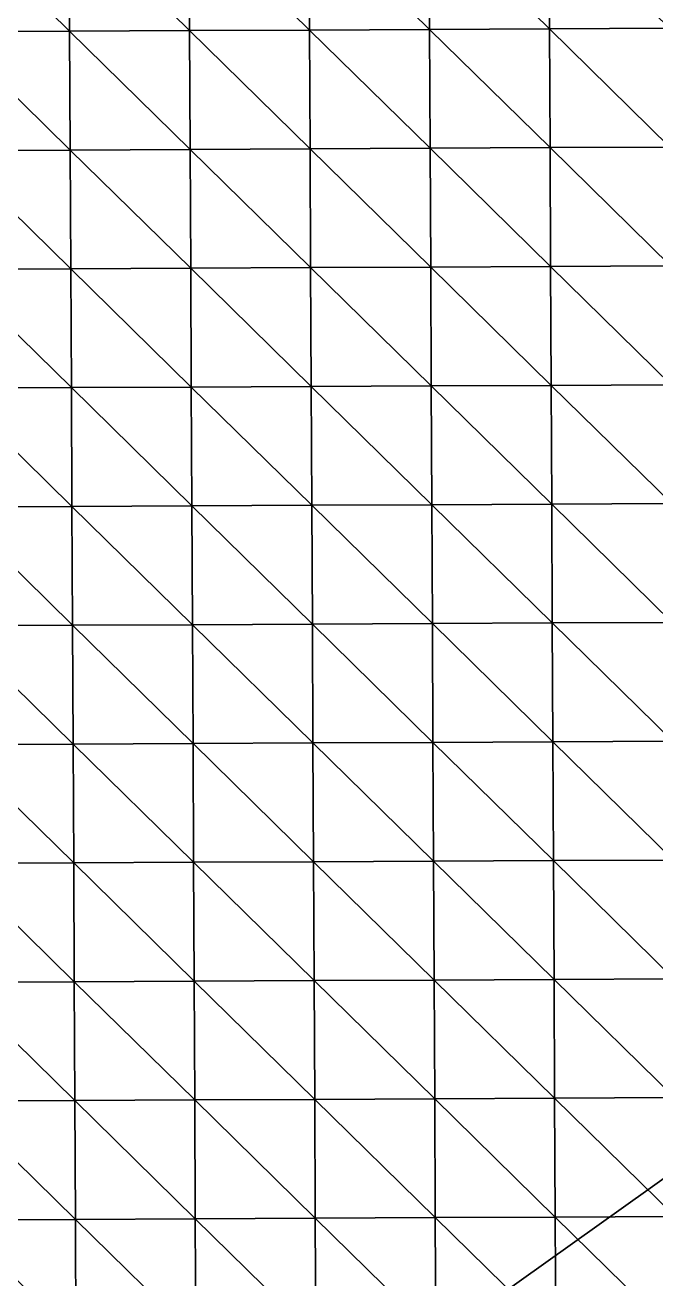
# Model space of a CAD drawing. Extents: x -372 to 678, y -263 to 741.
# Drawn here: x -237.1 to -171, y -131.7 to -0.5 of the extents above; entities that cross this region are included whole.
import ezdxf

# ---------------------------------------------------------------- set-up
doc = ezdxf.new("R2010")
doc.units = 0
doc.header["$LTSCALE"] = 0.0254
doc.layers.get('0').update_dxf_attribs({"linetype": 'CONTINUOUS'})
doc.layers.add('LOCATION_SNAPSHOT', color=144, linetype='CONTINUOUS')
doc.layers.add('LOCATION_TERRAIN', color=36, linetype='CONTINUOUS')

# ---------------------------------------------------------------- blocks, each defined once
blk = doc.blocks.new('LOCATION_SNAPSHOT')
at = {"color": 8}
mesh = blk.add_polyface(dxfattribs=at)
corners = [(-369.31, -262.94), (369.31, 262.95), (-371.82, 259.38), (371.82, -259.38)]
mesh.append_faces([[corners[k] for k in face] for face in [(0, 1, 2), (1, 0, 3)]], dxfattribs={"vtx0": -1, "color": 8})
blk = doc.blocks.new('LOCATION_TERRAIN')
at = {"color": 8}
mesh = blk.add_polyface(dxfattribs=at)
corners = [(-232.39, -1.12, -8.4), (-232.45, 11.32, -8.24), (-245.01, 11.26, -8.13)]
mesh.append_faces([[corners[k] for k in face] for face in [(0, 1, 2)]], dxfattribs={"color": 8})
mesh = blk.add_polyface(dxfattribs=at)
corners = [(-232.39, -1.12, -8.4), (-245.01, 11.26, -8.13), (-244.95, -1.18, -8.61)]
mesh.append_faces([[corners[k] for k in face] for face in [(0, 1, 2)]], dxfattribs={"color": 8})
mesh = blk.add_polyface(dxfattribs=at)
corners = [(-219.83, -1.06, -8.2), (-219.89, 11.38, -8.36), (-232.45, 11.32, -8.24)]
mesh.append_faces([[corners[k] for k in face] for face in [(0, 1, 2)]], dxfattribs={"color": 8})
mesh = blk.add_polyface(dxfattribs=at)
corners = [(-219.83, -1.06, -8.2), (-232.45, 11.32, -8.24), (-232.39, -1.12, -8.4)]
mesh.append_faces([[corners[k] for k in face] for face in [(0, 1, 2)]], dxfattribs={"color": 8})
mesh = blk.add_polyface(dxfattribs=at)
corners = [(-207.26, -1, -8.26), (-207.32, 11.44, -8.59), (-219.89, 11.38, -8.36)]
mesh.append_faces([[corners[k] for k in face] for face in [(0, 1, 2)]], dxfattribs={"color": 8})
mesh = blk.add_polyface(dxfattribs=at)
corners = [(-207.26, -1, -8.26), (-219.89, 11.38, -8.36), (-219.83, -1.06, -8.2)]
mesh.append_faces([[corners[k] for k in face] for face in [(0, 1, 2)]], dxfattribs={"color": 8})
mesh = blk.add_polyface(dxfattribs=at)
corners = [(-194.7, -0.94, -8.59), (-194.76, 11.5, -8.92), (-207.32, 11.44, -8.59)]
mesh.append_faces([[corners[k] for k in face] for face in [(0, 1, 2)]], dxfattribs={"color": 8})
mesh = blk.add_polyface(dxfattribs=at)
corners = [(-194.7, -0.94, -8.59), (-207.32, 11.44, -8.59), (-207.26, -1, -8.26)]
mesh.append_faces([[corners[k] for k in face] for face in [(0, 1, 2)]], dxfattribs={"color": 8})
mesh = blk.add_polyface(dxfattribs=at)
corners = [(-182.14, -0.88, -8.92), (-182.2, 11.56, -9.25), (-194.76, 11.5, -8.92)]
mesh.append_faces([[corners[k] for k in face] for face in [(0, 1, 2)]], dxfattribs={"color": 8})
mesh = blk.add_polyface(dxfattribs=at)
corners = [(-182.14, -0.88, -8.92), (-194.76, 11.5, -8.92), (-194.7, -0.94, -8.59)]
mesh.append_faces([[corners[k] for k in face] for face in [(0, 1, 2)]], dxfattribs={"color": 8})
mesh = blk.add_polyface(dxfattribs=at)
corners = [(-169.58, -0.82, -9.07), (-169.64, 11.62, -9.35), (-182.2, 11.56, -9.25)]
mesh.append_faces([[corners[k] for k in face] for face in [(0, 1, 2)]], dxfattribs={"color": 8})
mesh = blk.add_polyface(dxfattribs=at)
corners = [(-169.58, -0.82, -9.07), (-182.2, 11.56, -9.25), (-182.14, -0.88, -8.92)]
mesh.append_faces([[corners[k] for k in face] for face in [(0, 1, 2)]], dxfattribs={"color": 8})
mesh = blk.add_polyface(dxfattribs=at)
corners = [(-232.33, -13.56, -8.57), (-232.39, -1.12, -8.4), (-244.95, -1.18, -8.61)]
mesh.append_faces([[corners[k] for k in face] for face in [(0, 1, 2)]], dxfattribs={"color": 8})
mesh = blk.add_polyface(dxfattribs=at)
corners = [(-232.33, -13.56, -8.57), (-244.95, -1.18, -8.61), (-244.89, -13.62, -8.96)]
mesh.append_faces([[corners[k] for k in face] for face in [(0, 1, 2)]], dxfattribs={"color": 8})
mesh = blk.add_polyface(dxfattribs=at)
corners = [(-219.77, -13.5, -8.17), (-219.83, -1.06, -8.2), (-232.39, -1.12, -8.4)]
mesh.append_faces([[corners[k] for k in face] for face in [(0, 1, 2)]], dxfattribs={"color": 8})
mesh = blk.add_polyface(dxfattribs=at)
corners = [(-219.77, -13.5, -8.17), (-232.39, -1.12, -8.4), (-232.33, -13.56, -8.57)]
mesh.append_faces([[corners[k] for k in face] for face in [(0, 1, 2)]], dxfattribs={"color": 8})
mesh = blk.add_polyface(dxfattribs=at)
corners = [(-207.21, -13.43, -8.1), (-207.26, -1, -8.26), (-219.83, -1.06, -8.2)]
mesh.append_faces([[corners[k] for k in face] for face in [(0, 1, 2)]], dxfattribs={"color": 8})
mesh = blk.add_polyface(dxfattribs=at)
corners = [(-207.21, -13.43, -8.1), (-219.83, -1.06, -8.2), (-219.77, -13.5, -8.17)]
mesh.append_faces([[corners[k] for k in face] for face in [(0, 1, 2)]], dxfattribs={"color": 8})
mesh = blk.add_polyface(dxfattribs=at)
corners = [(-194.64, -13.37, -8.36), (-194.7, -0.94, -8.59), (-207.26, -1, -8.26)]
mesh.append_faces([[corners[k] for k in face] for face in [(0, 1, 2)]], dxfattribs={"color": 8})
mesh = blk.add_polyface(dxfattribs=at)
corners = [(-194.64, -13.37, -8.36), (-207.26, -1, -8.26), (-207.21, -13.43, -8.1)]
mesh.append_faces([[corners[k] for k in face] for face in [(0, 1, 2)]], dxfattribs={"color": 8})
mesh = blk.add_polyface(dxfattribs=at)
corners = [(-182.08, -13.31, -8.63), (-182.14, -0.88, -8.92), (-194.7, -0.94, -8.59)]
mesh.append_faces([[corners[k] for k in face] for face in [(0, 1, 2)]], dxfattribs={"color": 8})
mesh = blk.add_polyface(dxfattribs=at)
corners = [(-182.08, -13.31, -8.63), (-194.7, -0.94, -8.59), (-194.64, -13.37, -8.36)]
mesh.append_faces([[corners[k] for k in face] for face in [(0, 1, 2)]], dxfattribs={"color": 8})
mesh = blk.add_polyface(dxfattribs=at)
corners = [(-169.52, -13.25, -8.77), (-169.58, -0.82, -9.07), (-182.14, -0.88, -8.92)]
mesh.append_faces([[corners[k] for k in face] for face in [(0, 1, 2)]], dxfattribs={"color": 8})
mesh = blk.add_polyface(dxfattribs=at)
corners = [(-169.52, -13.25, -8.77), (-182.14, -0.88, -8.92), (-182.08, -13.31, -8.63)]
mesh.append_faces([[corners[k] for k in face] for face in [(0, 1, 2)]], dxfattribs={"color": 8})
mesh = blk.add_polyface(dxfattribs=at)
corners = [(-232.27, -25.99, -8.73), (-232.33, -13.56, -8.57), (-244.89, -13.62, -8.96)]
mesh.append_faces([[corners[k] for k in face] for face in [(0, 1, 2)]], dxfattribs={"color": 8})
mesh = blk.add_polyface(dxfattribs=at)
corners = [(-232.27, -25.99, -8.73), (-244.89, -13.62, -8.96), (-244.83, -26.05, -9.23)]
mesh.append_faces([[corners[k] for k in face] for face in [(0, 1, 2)]], dxfattribs={"color": 8})
mesh = blk.add_polyface(dxfattribs=at)
corners = [(-219.71, -25.93, -8.22), (-219.77, -13.5, -8.17), (-232.33, -13.56, -8.57)]
mesh.append_faces([[corners[k] for k in face] for face in [(0, 1, 2)]], dxfattribs={"color": 8})
mesh = blk.add_polyface(dxfattribs=at)
corners = [(-219.71, -25.93, -8.22), (-232.33, -13.56, -8.57), (-232.27, -25.99, -8.73)]
mesh.append_faces([[corners[k] for k in face] for face in [(0, 1, 2)]], dxfattribs={"color": 8})
mesh = blk.add_polyface(dxfattribs=at)
corners = [(-207.15, -25.87, -8.05), (-207.21, -13.43, -8.1), (-219.77, -13.5, -8.17)]
mesh.append_faces([[corners[k] for k in face] for face in [(0, 1, 2)]], dxfattribs={"color": 8})
mesh = blk.add_polyface(dxfattribs=at)
corners = [(-207.15, -25.87, -8.05), (-219.77, -13.5, -8.17), (-219.71, -25.93, -8.22)]
mesh.append_faces([[corners[k] for k in face] for face in [(0, 1, 2)]], dxfattribs={"color": 8})
mesh = blk.add_polyface(dxfattribs=at)
corners = [(-194.58, -25.81, -8.2), (-194.64, -13.37, -8.36), (-207.21, -13.43, -8.1)]
mesh.append_faces([[corners[k] for k in face] for face in [(0, 1, 2)]], dxfattribs={"color": 8})
mesh = blk.add_polyface(dxfattribs=at)
corners = [(-194.58, -25.81, -8.2), (-207.21, -13.43, -8.1), (-207.15, -25.87, -8.05)]
mesh.append_faces([[corners[k] for k in face] for face in [(0, 1, 2)]], dxfattribs={"color": 8})
mesh = blk.add_polyface(dxfattribs=at)
corners = [(-182.02, -25.75, -8.35), (-182.08, -13.31, -8.63), (-194.64, -13.37, -8.36)]
mesh.append_faces([[corners[k] for k in face] for face in [(0, 1, 2)]], dxfattribs={"color": 8})
mesh = blk.add_polyface(dxfattribs=at)
corners = [(-182.02, -25.75, -8.35), (-194.64, -13.37, -8.36), (-194.58, -25.81, -8.2)]
mesh.append_faces([[corners[k] for k in face] for face in [(0, 1, 2)]], dxfattribs={"color": 8})
mesh = blk.add_polyface(dxfattribs=at)
corners = [(-169.46, -25.69, -8.44), (-169.52, -13.25, -8.77), (-182.08, -13.31, -8.63)]
mesh.append_faces([[corners[k] for k in face] for face in [(0, 1, 2)]], dxfattribs={"color": 8})
mesh = blk.add_polyface(dxfattribs=at)
corners = [(-169.46, -25.69, -8.44), (-182.08, -13.31, -8.63), (-182.02, -25.75, -8.35)]
mesh.append_faces([[corners[k] for k in face] for face in [(0, 1, 2)]], dxfattribs={"color": 8})
mesh = blk.add_polyface(dxfattribs=at)
corners = [(-232.21, -38.43, -8.89), (-232.27, -25.99, -8.73), (-244.83, -26.05, -9.23)]
mesh.append_faces([[corners[k] for k in face] for face in [(0, 1, 2)]], dxfattribs={"color": 8})
mesh = blk.add_polyface(dxfattribs=at)
corners = [(-232.21, -38.43, -8.89), (-244.83, -26.05, -9.23), (-244.77, -38.49, -9.51)]
mesh.append_faces([[corners[k] for k in face] for face in [(0, 1, 2)]], dxfattribs={"color": 8})
mesh = blk.add_polyface(dxfattribs=at)
corners = [(-219.65, -38.37, -8.28), (-219.71, -25.93, -8.22), (-232.27, -25.99, -8.73)]
mesh.append_faces([[corners[k] for k in face] for face in [(0, 1, 2)]], dxfattribs={"color": 8})
mesh = blk.add_polyface(dxfattribs=at)
corners = [(-219.65, -38.37, -8.28), (-232.27, -25.99, -8.73), (-232.21, -38.43, -8.89)]
mesh.append_faces([[corners[k] for k in face] for face in [(0, 1, 2)]], dxfattribs={"color": 8})
mesh = blk.add_polyface(dxfattribs=at)
corners = [(-207.09, -38.31, -7.99), (-207.15, -25.87, -8.05), (-219.71, -25.93, -8.22)]
mesh.append_faces([[corners[k] for k in face] for face in [(0, 1, 2)]], dxfattribs={"color": 8})
mesh = blk.add_polyface(dxfattribs=at)
corners = [(-207.09, -38.31, -7.99), (-219.71, -25.93, -8.22), (-219.65, -38.37, -8.28)]
mesh.append_faces([[corners[k] for k in face] for face in [(0, 1, 2)]], dxfattribs={"color": 8})
mesh = blk.add_polyface(dxfattribs=at)
corners = [(-194.52, -38.25, -8.04), (-194.58, -25.81, -8.2), (-207.15, -25.87, -8.05)]
mesh.append_faces([[corners[k] for k in face] for face in [(0, 1, 2)]], dxfattribs={"color": 8})
mesh = blk.add_polyface(dxfattribs=at)
corners = [(-194.52, -38.25, -8.04), (-207.15, -25.87, -8.05), (-207.09, -38.31, -7.99)]
mesh.append_faces([[corners[k] for k in face] for face in [(0, 1, 2)]], dxfattribs={"color": 8})
mesh = blk.add_polyface(dxfattribs=at)
corners = [(-181.96, -38.19, -8.08), (-182.02, -25.75, -8.35), (-194.58, -25.81, -8.2)]
mesh.append_faces([[corners[k] for k in face] for face in [(0, 1, 2)]], dxfattribs={"color": 8})
mesh = blk.add_polyface(dxfattribs=at)
corners = [(-181.96, -38.19, -8.08), (-194.58, -25.81, -8.2), (-194.52, -38.25, -8.04)]
mesh.append_faces([[corners[k] for k in face] for face in [(0, 1, 2)]], dxfattribs={"color": 8})
mesh = blk.add_polyface(dxfattribs=at)
corners = [(-169.4, -38.13, -8.11), (-169.46, -25.69, -8.44), (-182.02, -25.75, -8.35)]
mesh.append_faces([[corners[k] for k in face] for face in [(0, 1, 2)]], dxfattribs={"color": 8})
mesh = blk.add_polyface(dxfattribs=at)
corners = [(-169.4, -38.13, -8.11), (-182.02, -25.75, -8.35), (-181.96, -38.19, -8.08)]
mesh.append_faces([[corners[k] for k in face] for face in [(0, 1, 2)]], dxfattribs={"color": 8})
mesh = blk.add_polyface(dxfattribs=at)
corners = [(-232.15, -50.86, -8.86), (-232.21, -38.43, -8.89), (-244.77, -38.49, -9.51)]
mesh.append_faces([[corners[k] for k in face] for face in [(0, 1, 2)]], dxfattribs={"color": 8})
mesh = blk.add_polyface(dxfattribs=at)
corners = [(-232.15, -50.86, -8.86), (-244.77, -38.49, -9.51), (-244.71, -50.92, -9.59)]
mesh.append_faces([[corners[k] for k in face] for face in [(0, 1, 2)]], dxfattribs={"color": 8})
mesh = blk.add_polyface(dxfattribs=at)
corners = [(-219.59, -50.8, -8.14), (-219.65, -38.37, -8.28), (-232.21, -38.43, -8.89)]
mesh.append_faces([[corners[k] for k in face] for face in [(0, 1, 2)]], dxfattribs={"color": 8})
mesh = blk.add_polyface(dxfattribs=at)
corners = [(-219.59, -50.8, -8.14), (-232.21, -38.43, -8.89), (-232.15, -50.86, -8.86)]
mesh.append_faces([[corners[k] for k in face] for face in [(0, 1, 2)]], dxfattribs={"color": 8})
mesh = blk.add_polyface(dxfattribs=at)
corners = [(-207.03, -50.74, -7.68), (-207.09, -38.31, -7.99), (-219.65, -38.37, -8.28)]
mesh.append_faces([[corners[k] for k in face] for face in [(0, 1, 2)]], dxfattribs={"color": 8})
mesh = blk.add_polyface(dxfattribs=at)
corners = [(-207.03, -50.74, -7.68), (-219.65, -38.37, -8.28), (-219.59, -50.8, -8.14)]
mesh.append_faces([[corners[k] for k in face] for face in [(0, 1, 2)]], dxfattribs={"color": 8})
mesh = blk.add_polyface(dxfattribs=at)
corners = [(-194.46, -50.68, -7.5), (-194.52, -38.25, -8.04), (-207.09, -38.31, -7.99)]
mesh.append_faces([[corners[k] for k in face] for face in [(0, 1, 2)]], dxfattribs={"color": 8})
mesh = blk.add_polyface(dxfattribs=at)
corners = [(-194.46, -50.68, -7.5), (-207.09, -38.31, -7.99), (-207.03, -50.74, -7.68)]
mesh.append_faces([[corners[k] for k in face] for face in [(0, 1, 2)]], dxfattribs={"color": 8})
mesh = blk.add_polyface(dxfattribs=at)
corners = [(-181.9, -50.62, -7.31), (-181.96, -38.19, -8.08), (-194.52, -38.25, -8.04)]
mesh.append_faces([[corners[k] for k in face] for face in [(0, 1, 2)]], dxfattribs={"color": 8})
mesh = blk.add_polyface(dxfattribs=at)
corners = [(-181.9, -50.62, -7.31), (-194.52, -38.25, -8.04), (-194.46, -50.68, -7.5)]
mesh.append_faces([[corners[k] for k in face] for face in [(0, 1, 2)]], dxfattribs={"color": 8})
mesh = blk.add_polyface(dxfattribs=at)
corners = [(-169.34, -50.56, -7.26), (-169.4, -38.13, -8.11), (-181.96, -38.19, -8.08)]
mesh.append_faces([[corners[k] for k in face] for face in [(0, 1, 2)]], dxfattribs={"color": 8})
mesh = blk.add_polyface(dxfattribs=at)
corners = [(-169.34, -50.56, -7.26), (-181.96, -38.19, -8.08), (-181.9, -50.62, -7.31)]
mesh.append_faces([[corners[k] for k in face] for face in [(0, 1, 2)]], dxfattribs={"color": 8})
mesh = blk.add_polyface(dxfattribs=at)
corners = [(-232.09, -63.3, -8.7), (-232.15, -50.86, -8.86), (-244.71, -50.92, -9.59)]
mesh.append_faces([[corners[k] for k in face] for face in [(0, 1, 2)]], dxfattribs={"color": 8})
mesh = blk.add_polyface(dxfattribs=at)
corners = [(-232.09, -63.3, -8.7), (-244.71, -50.92, -9.59), (-244.65, -63.36, -9.53)]
mesh.append_faces([[corners[k] for k in face] for face in [(0, 1, 2)]], dxfattribs={"color": 8})
mesh = blk.add_polyface(dxfattribs=at)
corners = [(-219.53, -63.24, -7.87), (-219.59, -50.8, -8.14), (-232.15, -50.86, -8.86)]
mesh.append_faces([[corners[k] for k in face] for face in [(0, 1, 2)]], dxfattribs={"color": 8})
mesh = blk.add_polyface(dxfattribs=at)
corners = [(-219.53, -63.24, -7.87), (-232.15, -50.86, -8.86), (-232.09, -63.3, -8.7)]
mesh.append_faces([[corners[k] for k in face] for face in [(0, 1, 2)]], dxfattribs={"color": 8})
mesh = blk.add_polyface(dxfattribs=at)
corners = [(-206.97, -63.18, -7.19), (-207.03, -50.74, -7.68), (-219.59, -50.8, -8.14)]
mesh.append_faces([[corners[k] for k in face] for face in [(0, 1, 2)]], dxfattribs={"color": 8})
mesh = blk.add_polyface(dxfattribs=at)
corners = [(-206.97, -63.18, -7.19), (-219.59, -50.8, -8.14), (-219.53, -63.24, -7.87)]
mesh.append_faces([[corners[k] for k in face] for face in [(0, 1, 2)]], dxfattribs={"color": 8})
mesh = blk.add_polyface(dxfattribs=at)
corners = [(-194.4, -63.12, -6.68), (-194.46, -50.68, -7.5), (-207.03, -50.74, -7.68)]
mesh.append_faces([[corners[k] for k in face] for face in [(0, 1, 2)]], dxfattribs={"color": 8})
mesh = blk.add_polyface(dxfattribs=at)
corners = [(-194.4, -63.12, -6.68), (-207.03, -50.74, -7.68), (-206.97, -63.18, -7.19)]
mesh.append_faces([[corners[k] for k in face] for face in [(0, 1, 2)]], dxfattribs={"color": 8})
mesh = blk.add_polyface(dxfattribs=at)
corners = [(-181.84, -63.06, -6.16), (-181.9, -50.62, -7.31), (-194.46, -50.68, -7.5)]
mesh.append_faces([[corners[k] for k in face] for face in [(0, 1, 2)]], dxfattribs={"color": 8})
mesh = blk.add_polyface(dxfattribs=at)
corners = [(-181.84, -63.06, -6.16), (-194.46, -50.68, -7.5), (-194.4, -63.12, -6.68)]
mesh.append_faces([[corners[k] for k in face] for face in [(0, 1, 2)]], dxfattribs={"color": 8})
mesh = blk.add_polyface(dxfattribs=at)
corners = [(-169.28, -63, -6.05), (-169.34, -50.56, -7.26), (-181.9, -50.62, -7.31)]
mesh.append_faces([[corners[k] for k in face] for face in [(0, 1, 2)]], dxfattribs={"color": 8})
mesh = blk.add_polyface(dxfattribs=at)
corners = [(-169.28, -63, -6.05), (-181.9, -50.62, -7.31), (-181.84, -63.06, -6.16)]
mesh.append_faces([[corners[k] for k in face] for face in [(0, 1, 2)]], dxfattribs={"color": 8})
mesh = blk.add_polyface(dxfattribs=at)
corners = [(-232.03, -75.74, -8.53), (-232.09, -63.3, -8.7), (-244.65, -63.36, -9.53)]
mesh.append_faces([[corners[k] for k in face] for face in [(0, 1, 2)]], dxfattribs={"color": 8})
mesh = blk.add_polyface(dxfattribs=at)
corners = [(-232.03, -75.74, -8.53), (-244.65, -63.36, -9.53), (-244.59, -75.8, -9.47)]
mesh.append_faces([[corners[k] for k in face] for face in [(0, 1, 2)]], dxfattribs={"color": 8})
mesh = blk.add_polyface(dxfattribs=at)
corners = [(-219.47, -75.68, -7.59), (-219.53, -63.24, -7.87), (-232.09, -63.3, -8.7)]
mesh.append_faces([[corners[k] for k in face] for face in [(0, 1, 2)]], dxfattribs={"color": 8})
mesh = blk.add_polyface(dxfattribs=at)
corners = [(-219.47, -75.68, -7.59), (-232.09, -63.3, -8.7), (-232.03, -75.74, -8.53)]
mesh.append_faces([[corners[k] for k in face] for face in [(0, 1, 2)]], dxfattribs={"color": 8})
mesh = blk.add_polyface(dxfattribs=at)
corners = [(-206.91, -75.62, -6.7), (-206.97, -63.18, -7.19), (-219.53, -63.24, -7.87)]
mesh.append_faces([[corners[k] for k in face] for face in [(0, 1, 2)]], dxfattribs={"color": 8})
mesh = blk.add_polyface(dxfattribs=at)
corners = [(-206.91, -75.62, -6.7), (-219.53, -63.24, -7.87), (-219.47, -75.68, -7.59)]
mesh.append_faces([[corners[k] for k in face] for face in [(0, 1, 2)]], dxfattribs={"color": 8})
mesh = blk.add_polyface(dxfattribs=at)
corners = [(-194.34, -75.56, -5.86), (-194.4, -63.12, -6.68), (-206.97, -63.18, -7.19)]
mesh.append_faces([[corners[k] for k in face] for face in [(0, 1, 2)]], dxfattribs={"color": 8})
mesh = blk.add_polyface(dxfattribs=at)
corners = [(-194.34, -75.56, -5.86), (-206.97, -63.18, -7.19), (-206.91, -75.62, -6.7)]
mesh.append_faces([[corners[k] for k in face] for face in [(0, 1, 2)]], dxfattribs={"color": 8})
mesh = blk.add_polyface(dxfattribs=at)
corners = [(-181.78, -75.49, -5.02), (-181.84, -63.06, -6.16), (-194.4, -63.12, -6.68)]
mesh.append_faces([[corners[k] for k in face] for face in [(0, 1, 2)]], dxfattribs={"color": 8})
mesh = blk.add_polyface(dxfattribs=at)
corners = [(-181.78, -75.49, -5.02), (-194.4, -63.12, -6.68), (-194.34, -75.56, -5.86)]
mesh.append_faces([[corners[k] for k in face] for face in [(0, 1, 2)]], dxfattribs={"color": 8})
mesh = blk.add_polyface(dxfattribs=at)
corners = [(-169.22, -75.43, -4.84), (-169.28, -63, -6.05), (-181.84, -63.06, -6.16)]
mesh.append_faces([[corners[k] for k in face] for face in [(0, 1, 2)]], dxfattribs={"color": 8})
mesh = blk.add_polyface(dxfattribs=at)
corners = [(-169.22, -75.43, -4.84), (-181.84, -63.06, -6.16), (-181.78, -75.49, -5.02)]
mesh.append_faces([[corners[k] for k in face] for face in [(0, 1, 2)]], dxfattribs={"color": 8})
mesh = blk.add_polyface(dxfattribs=at)
corners = [(-231.97, -88.17, -8.19), (-232.03, -75.74, -8.53), (-244.59, -75.8, -9.47)]
mesh.append_faces([[corners[k] for k in face] for face in [(0, 1, 2)]], dxfattribs={"color": 8})
mesh = blk.add_polyface(dxfattribs=at)
corners = [(-231.97, -88.17, -8.19), (-244.59, -75.8, -9.47), (-244.53, -88.23, -9.12)]
mesh.append_faces([[corners[k] for k in face] for face in [(0, 1, 2)]], dxfattribs={"color": 8})
mesh = blk.add_polyface(dxfattribs=at)
corners = [(-219.41, -88.11, -7.26), (-219.47, -75.68, -7.59), (-232.03, -75.74, -8.53)]
mesh.append_faces([[corners[k] for k in face] for face in [(0, 1, 2)]], dxfattribs={"color": 8})
mesh = blk.add_polyface(dxfattribs=at)
corners = [(-219.41, -88.11, -7.26), (-232.03, -75.74, -8.53), (-231.97, -88.17, -8.19)]
mesh.append_faces([[corners[k] for k in face] for face in [(0, 1, 2)]], dxfattribs={"color": 8})
mesh = blk.add_polyface(dxfattribs=at)
corners = [(-206.85, -88.05, -6.3), (-206.91, -75.62, -6.7), (-219.47, -75.68, -7.59)]
mesh.append_faces([[corners[k] for k in face] for face in [(0, 1, 2)]], dxfattribs={"color": 8})
mesh = blk.add_polyface(dxfattribs=at)
corners = [(-206.85, -88.05, -6.3), (-219.47, -75.68, -7.59), (-219.41, -88.11, -7.26)]
mesh.append_faces([[corners[k] for k in face] for face in [(0, 1, 2)]], dxfattribs={"color": 8})
mesh = blk.add_polyface(dxfattribs=at)
corners = [(-194.28, -87.99, -5.31), (-194.34, -75.56, -5.86), (-206.91, -75.62, -6.7)]
mesh.append_faces([[corners[k] for k in face] for face in [(0, 1, 2)]], dxfattribs={"color": 8})
mesh = blk.add_polyface(dxfattribs=at)
corners = [(-194.28, -87.99, -5.31), (-206.91, -75.62, -6.7), (-206.85, -88.05, -6.3)]
mesh.append_faces([[corners[k] for k in face] for face in [(0, 1, 2)]], dxfattribs={"color": 8})
mesh = blk.add_polyface(dxfattribs=at)
corners = [(-181.72, -87.93, -4.32), (-181.78, -75.49, -5.02), (-194.34, -75.56, -5.86)]
mesh.append_faces([[corners[k] for k in face] for face in [(0, 1, 2)]], dxfattribs={"color": 8})
mesh = blk.add_polyface(dxfattribs=at)
corners = [(-181.72, -87.93, -4.32), (-194.34, -75.56, -5.86), (-194.28, -87.99, -5.31)]
mesh.append_faces([[corners[k] for k in face] for face in [(0, 1, 2)]], dxfattribs={"color": 8})
mesh = blk.add_polyface(dxfattribs=at)
corners = [(-169.16, -87.87, -4.05), (-169.22, -75.43, -4.84), (-181.78, -75.49, -5.02)]
mesh.append_faces([[corners[k] for k in face] for face in [(0, 1, 2)]], dxfattribs={"color": 8})
mesh = blk.add_polyface(dxfattribs=at)
corners = [(-169.16, -87.87, -4.05), (-181.78, -75.49, -5.02), (-181.72, -87.93, -4.32)]
mesh.append_faces([[corners[k] for k in face] for face in [(0, 1, 2)]], dxfattribs={"color": 8})
mesh = blk.add_polyface(dxfattribs=at)
corners = [(-169.1, -100.31, -3.62), (-169.16, -87.87, -4.05), (-181.72, -87.93, -4.32)]
mesh.append_faces([[corners[k] for k in face] for face in [(0, 1, 2)]], dxfattribs={"color": 8})
mesh = blk.add_polyface(dxfattribs=at)
corners = [(-231.91, -100.61, -7.7), (-231.97, -88.17, -8.19), (-244.53, -88.23, -9.12)]
mesh.append_faces([[corners[k] for k in face] for face in [(0, 1, 2)]], dxfattribs={"color": 8})
mesh = blk.add_polyface(dxfattribs=at)
corners = [(-231.91, -100.61, -7.7), (-244.53, -88.23, -9.12), (-244.47, -100.67, -8.52)]
mesh.append_faces([[corners[k] for k in face] for face in [(0, 1, 2)]], dxfattribs={"color": 8})
mesh = blk.add_polyface(dxfattribs=at)
corners = [(-219.35, -100.55, -6.88), (-219.41, -88.11, -7.26), (-231.97, -88.17, -8.19)]
mesh.append_faces([[corners[k] for k in face] for face in [(0, 1, 2)]], dxfattribs={"color": 8})
mesh = blk.add_polyface(dxfattribs=at)
corners = [(-219.35, -100.55, -6.88), (-231.97, -88.17, -8.19), (-231.91, -100.61, -7.7)]
mesh.append_faces([[corners[k] for k in face] for face in [(0, 1, 2)]], dxfattribs={"color": 8})
mesh = blk.add_polyface(dxfattribs=at)
corners = [(-206.79, -100.49, -5.97), (-206.85, -88.05, -6.3), (-219.41, -88.11, -7.26)]
mesh.append_faces([[corners[k] for k in face] for face in [(0, 1, 2)]], dxfattribs={"color": 8})
mesh = blk.add_polyface(dxfattribs=at)
corners = [(-206.79, -100.49, -5.97), (-219.41, -88.11, -7.26), (-219.35, -100.55, -6.88)]
mesh.append_faces([[corners[k] for k in face] for face in [(0, 1, 2)]], dxfattribs={"color": 8})
mesh = blk.add_polyface(dxfattribs=at)
corners = [(-194.22, -100.43, -4.98), (-194.28, -87.99, -5.31), (-206.85, -88.05, -6.3)]
mesh.append_faces([[corners[k] for k in face] for face in [(0, 1, 2)]], dxfattribs={"color": 8})
mesh = blk.add_polyface(dxfattribs=at)
corners = [(-194.22, -100.43, -4.98), (-206.85, -88.05, -6.3), (-206.79, -100.49, -5.97)]
mesh.append_faces([[corners[k] for k in face] for face in [(0, 1, 2)]], dxfattribs={"color": 8})
mesh = blk.add_polyface(dxfattribs=at)
corners = [(-181.66, -100.37, -3.99), (-181.72, -87.93, -4.32), (-194.28, -87.99, -5.31)]
mesh.append_faces([[corners[k] for k in face] for face in [(0, 1, 2)]], dxfattribs={"color": 8})
mesh = blk.add_polyface(dxfattribs=at)
corners = [(-181.66, -100.37, -3.99), (-194.28, -87.99, -5.31), (-194.22, -100.43, -4.98)]
mesh.append_faces([[corners[k] for k in face] for face in [(0, 1, 2)]], dxfattribs={"color": 8})
mesh = blk.add_polyface(dxfattribs=at)
corners = [(-169.1, -100.31, -3.62), (-181.72, -87.93, -4.32), (-181.66, -100.37, -3.99)]
mesh.append_faces([[corners[k] for k in face] for face in [(0, 1, 2)]], dxfattribs={"color": 8})
mesh = blk.add_polyface(dxfattribs=at)
corners = [(-231.85, -113.05, -7.21), (-231.91, -100.61, -7.7), (-244.47, -100.67, -8.52)]
mesh.append_faces([[corners[k] for k in face] for face in [(0, 1, 2)]], dxfattribs={"color": 8})
mesh = blk.add_polyface(dxfattribs=at)
corners = [(-231.85, -113.05, -7.21), (-244.47, -100.67, -8.52), (-244.41, -113.11, -7.92)]
mesh.append_faces([[corners[k] for k in face] for face in [(0, 1, 2)]], dxfattribs={"color": 8})
mesh = blk.add_polyface(dxfattribs=at)
corners = [(-219.29, -112.98, -6.49), (-219.35, -100.55, -6.88), (-231.91, -100.61, -7.7)]
mesh.append_faces([[corners[k] for k in face] for face in [(0, 1, 2)]], dxfattribs={"color": 8})
mesh = blk.add_polyface(dxfattribs=at)
corners = [(-219.29, -112.98, -6.49), (-231.91, -100.61, -7.7), (-231.85, -113.05, -7.21)]
mesh.append_faces([[corners[k] for k in face] for face in [(0, 1, 2)]], dxfattribs={"color": 8})
mesh = blk.add_polyface(dxfattribs=at)
corners = [(-206.73, -112.92, -5.64), (-206.79, -100.49, -5.97), (-219.35, -100.55, -6.88)]
mesh.append_faces([[corners[k] for k in face] for face in [(0, 1, 2)]], dxfattribs={"color": 8})
mesh = blk.add_polyface(dxfattribs=at)
corners = [(-206.73, -112.92, -5.64), (-219.35, -100.55, -6.88), (-219.29, -112.98, -6.49)]
mesh.append_faces([[corners[k] for k in face] for face in [(0, 1, 2)]], dxfattribs={"color": 8})
mesh = blk.add_polyface(dxfattribs=at)
corners = [(-194.16, -112.86, -4.65), (-194.22, -100.43, -4.98), (-206.79, -100.49, -5.97)]
mesh.append_faces([[corners[k] for k in face] for face in [(0, 1, 2)]], dxfattribs={"color": 8})
mesh = blk.add_polyface(dxfattribs=at)
corners = [(-194.16, -112.86, -4.65), (-206.79, -100.49, -5.97), (-206.73, -112.92, -5.64)]
mesh.append_faces([[corners[k] for k in face] for face in [(0, 1, 2)]], dxfattribs={"color": 8})
mesh = blk.add_polyface(dxfattribs=at)
corners = [(-181.6, -112.8, -3.66), (-181.66, -100.37, -3.99), (-194.22, -100.43, -4.98)]
mesh.append_faces([[corners[k] for k in face] for face in [(0, 1, 2)]], dxfattribs={"color": 8})
mesh = blk.add_polyface(dxfattribs=at)
corners = [(-181.6, -112.8, -3.66), (-194.22, -100.43, -4.98), (-194.16, -112.86, -4.65)]
mesh.append_faces([[corners[k] for k in face] for face in [(0, 1, 2)]], dxfattribs={"color": 8})
mesh = blk.add_polyface(dxfattribs=at)
corners = [(-169.04, -112.74, -3.19), (-169.1, -100.31, -3.62), (-181.66, -100.37, -3.99)]
mesh.append_faces([[corners[k] for k in face] for face in [(0, 1, 2)]], dxfattribs={"color": 8})
mesh = blk.add_polyface(dxfattribs=at)
corners = [(-169.04, -112.74, -3.19), (-181.66, -100.37, -3.99), (-181.6, -112.8, -3.66)]
mesh.append_faces([[corners[k] for k in face] for face in [(0, 1, 2)]], dxfattribs={"color": 8})
mesh = blk.add_polyface(dxfattribs=at)
corners = [(-181.54, -125.24, -3.6), (-181.6, -112.8, -3.66), (-194.16, -112.86, -4.65)]
mesh.append_faces([[corners[k] for k in face] for face in [(0, 1, 2)]], dxfattribs={"color": 8})
mesh = blk.add_polyface(dxfattribs=at)
corners = [(-168.98, -125.18, -3.06), (-169.04, -112.74, -3.19), (-181.6, -112.8, -3.66)]
mesh.append_faces([[corners[k] for k in face] for face in [(0, 1, 2)]], dxfattribs={"color": 8})
mesh = blk.add_polyface(dxfattribs=at)
corners = [(-168.98, -125.18, -3.06), (-181.6, -112.8, -3.66), (-181.54, -125.24, -3.6)]
mesh.append_faces([[corners[k] for k in face] for face in [(0, 1, 2)]], dxfattribs={"color": 8})
mesh = blk.add_polyface(dxfattribs=at)
corners = [(-231.79, -125.48, -6.63), (-231.85, -113.05, -7.21), (-244.41, -113.11, -7.92)]
mesh.append_faces([[corners[k] for k in face] for face in [(0, 1, 2)]], dxfattribs={"color": 8})
mesh = blk.add_polyface(dxfattribs=at)
corners = [(-231.79, -125.48, -6.63), (-244.41, -113.11, -7.92), (-244.35, -125.54, -7.18)]
mesh.append_faces([[corners[k] for k in face] for face in [(0, 1, 2)]], dxfattribs={"color": 8})
mesh = blk.add_polyface(dxfattribs=at)
corners = [(-219.23, -125.42, -6.08), (-219.29, -112.98, -6.49), (-231.85, -113.05, -7.21)]
mesh.append_faces([[corners[k] for k in face] for face in [(0, 1, 2)]], dxfattribs={"color": 8})
mesh = blk.add_polyface(dxfattribs=at)
corners = [(-219.23, -125.42, -6.08), (-231.85, -113.05, -7.21), (-231.79, -125.48, -6.63)]
mesh.append_faces([[corners[k] for k in face] for face in [(0, 1, 2)]], dxfattribs={"color": 8})
mesh = blk.add_polyface(dxfattribs=at)
corners = [(-206.67, -125.36, -5.37), (-206.73, -112.92, -5.64), (-219.29, -112.98, -6.49)]
mesh.append_faces([[corners[k] for k in face] for face in [(0, 1, 2)]], dxfattribs={"color": 8})
mesh = blk.add_polyface(dxfattribs=at)
corners = [(-206.67, -125.36, -5.37), (-219.29, -112.98, -6.49), (-219.23, -125.42, -6.08)]
mesh.append_faces([[corners[k] for k in face] for face in [(0, 1, 2)]], dxfattribs={"color": 8})
mesh = blk.add_polyface(dxfattribs=at)
corners = [(-194.1, -125.3, -4.48), (-194.16, -112.86, -4.65), (-206.73, -112.92, -5.64)]
mesh.append_faces([[corners[k] for k in face] for face in [(0, 1, 2)]], dxfattribs={"color": 8})
mesh = blk.add_polyface(dxfattribs=at)
corners = [(-194.1, -125.3, -4.48), (-206.73, -112.92, -5.64), (-206.67, -125.36, -5.37)]
mesh.append_faces([[corners[k] for k in face] for face in [(0, 1, 2)]], dxfattribs={"color": 8})
mesh = blk.add_polyface(dxfattribs=at)
corners = [(-181.54, -125.24, -3.6), (-194.16, -112.86, -4.65), (-194.1, -125.3, -4.48)]
mesh.append_faces([[corners[k] for k in face] for face in [(0, 1, 2)]], dxfattribs={"color": 8})
mesh = blk.add_polyface(dxfattribs=at)
corners = [(-231.73, -137.92, -5.98), (-231.79, -125.48, -6.63), (-244.35, -125.54, -7.18)]
mesh.append_faces([[corners[k] for k in face] for face in [(0, 1, 2)]], dxfattribs={"color": 8})
mesh = blk.add_polyface(dxfattribs=at)
corners = [(-231.73, -137.92, -5.98), (-244.35, -125.54, -7.18), (-244.29, -137.98, -6.31)]
mesh.append_faces([[corners[k] for k in face] for face in [(0, 1, 2)]], dxfattribs={"color": 8})
mesh = blk.add_polyface(dxfattribs=at)
corners = [(-219.17, -137.86, -5.64), (-219.23, -125.42, -6.08), (-231.79, -125.48, -6.63)]
mesh.append_faces([[corners[k] for k in face] for face in [(0, 1, 2)]], dxfattribs={"color": 8})
mesh = blk.add_polyface(dxfattribs=at)
corners = [(-219.17, -137.86, -5.64), (-231.79, -125.48, -6.63), (-231.73, -137.92, -5.98)]
mesh.append_faces([[corners[k] for k in face] for face in [(0, 1, 2)]], dxfattribs={"color": 8})
mesh = blk.add_polyface(dxfattribs=at)
corners = [(-206.61, -137.8, -5.14), (-206.67, -125.36, -5.37), (-219.23, -125.42, -6.08)]
mesh.append_faces([[corners[k] for k in face] for face in [(0, 1, 2)]], dxfattribs={"color": 8})
mesh = blk.add_polyface(dxfattribs=at)
corners = [(-206.61, -137.8, -5.14), (-219.23, -125.42, -6.08), (-219.17, -137.86, -5.64)]
mesh.append_faces([[corners[k] for k in face] for face in [(0, 1, 2)]], dxfattribs={"color": 8})
mesh = blk.add_polyface(dxfattribs=at)
corners = [(-194.05, -137.74, -4.48), (-194.1, -125.3, -4.48), (-206.67, -125.36, -5.37)]
mesh.append_faces([[corners[k] for k in face] for face in [(0, 1, 2)]], dxfattribs={"color": 8})
mesh = blk.add_polyface(dxfattribs=at)
corners = [(-194.05, -137.74, -4.48), (-206.67, -125.36, -5.37), (-206.61, -137.8, -5.14)]
mesh.append_faces([[corners[k] for k in face] for face in [(0, 1, 2)]], dxfattribs={"color": 8})
mesh = blk.add_polyface(dxfattribs=at)
corners = [(-181.48, -137.68, -3.82), (-181.54, -125.24, -3.6), (-194.1, -125.3, -4.48)]
mesh.append_faces([[corners[k] for k in face] for face in [(0, 1, 2)]], dxfattribs={"color": 8})
mesh = blk.add_polyface(dxfattribs=at)
corners = [(-181.48, -137.68, -3.82), (-194.1, -125.3, -4.48), (-194.05, -137.74, -4.48)]
mesh.append_faces([[corners[k] for k in face] for face in [(0, 1, 2)]], dxfattribs={"color": 8})
mesh = blk.add_polyface(dxfattribs=at)
corners = [(-168.92, -137.62, -3.23), (-168.98, -125.18, -3.06), (-181.54, -125.24, -3.6)]
mesh.append_faces([[corners[k] for k in face] for face in [(0, 1, 2)]], dxfattribs={"color": 8})
mesh = blk.add_polyface(dxfattribs=at)
corners = [(-168.92, -137.62, -3.23), (-181.54, -125.24, -3.6), (-181.48, -137.68, -3.82)]
mesh.append_faces([[corners[k] for k in face] for face in [(0, 1, 2)]], dxfattribs={"color": 8})

msp = doc.modelspace()

# ---------------------------------------------------------------- block references
at = {"layer": 'LOCATION_SNAPSHOT', "color": 0}
msp.add_blockref('LOCATION_SNAPSHOT', (0, 0), dxfattribs=at)
at = {"layer": 'LOCATION_TERRAIN', "color": 0}
msp.add_blockref('LOCATION_TERRAIN', (0, 0), dxfattribs=at)

doc.saveas('drawing.dxf')
